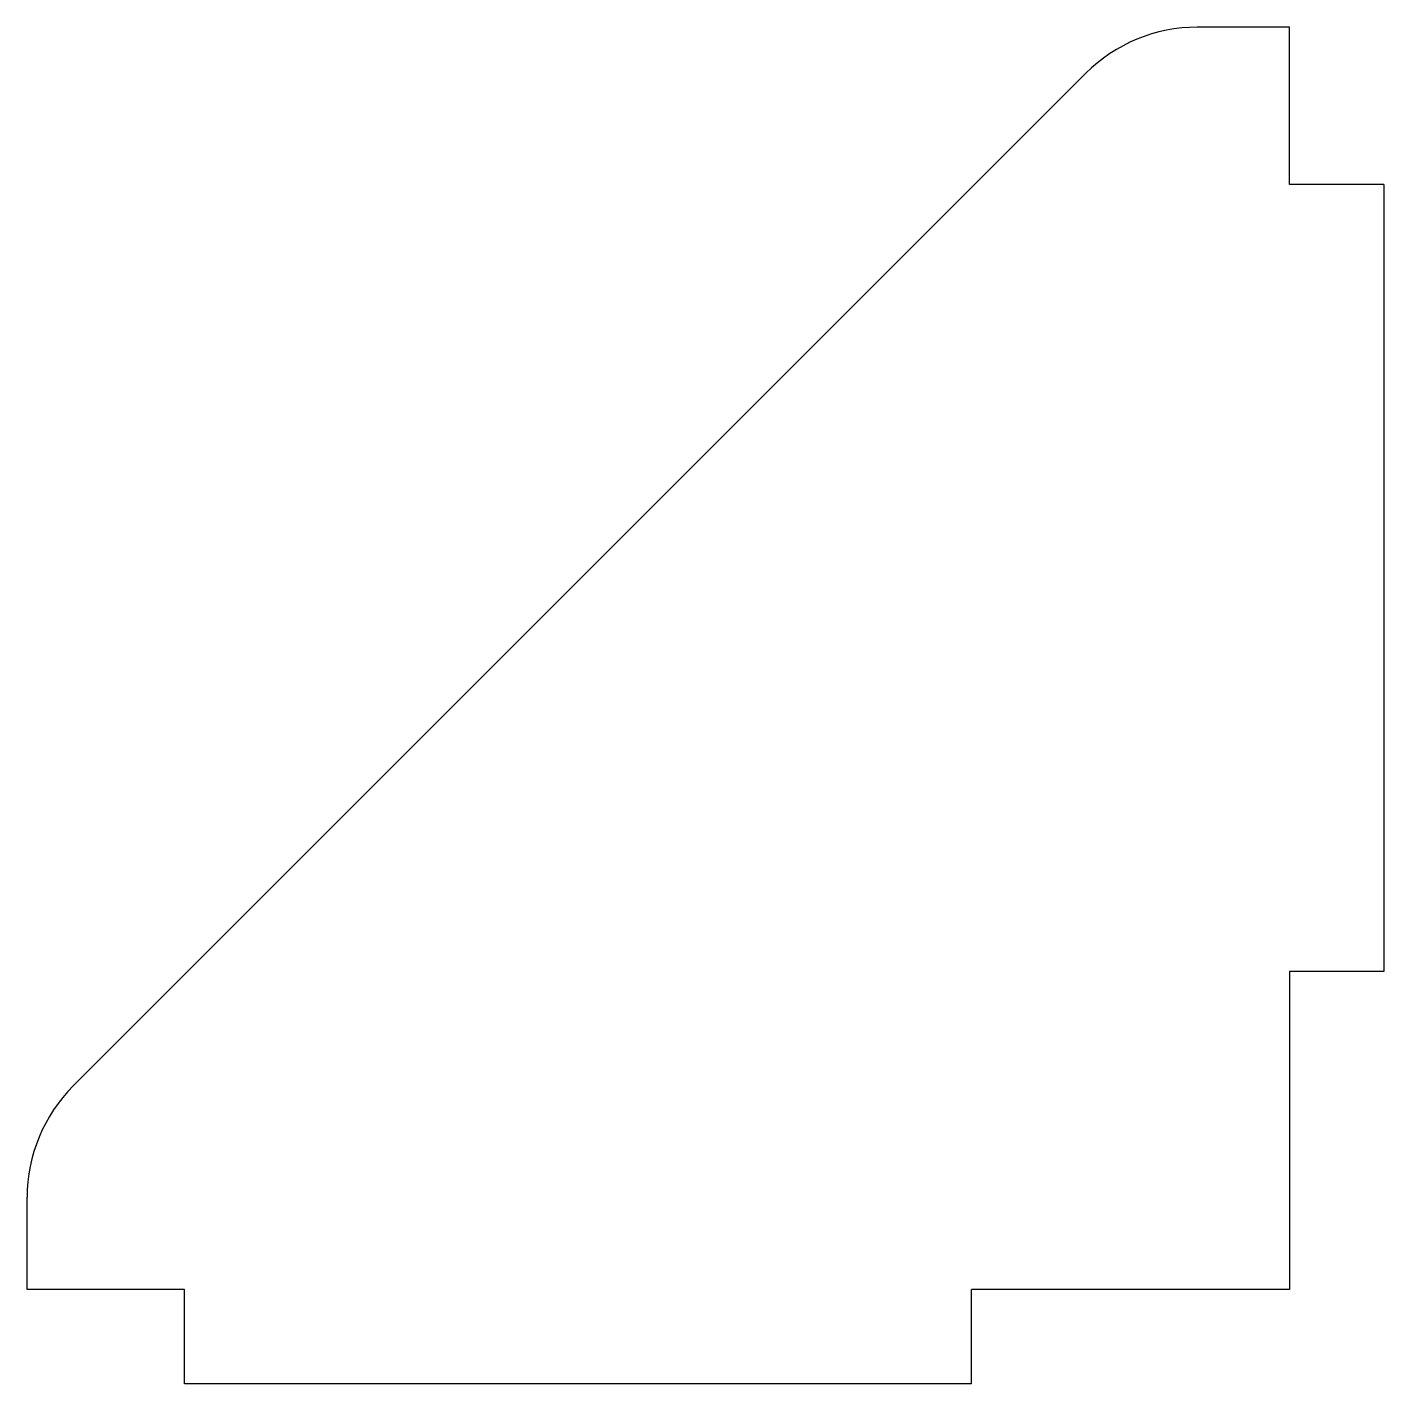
# Model space of a CAD drawing. Header units: millimetres. Extents: x 7 to 50.1, y 6 to 49.1.
import ezdxf

# ---------------------------------------------------------------- set-up
doc = ezdxf.new("R2010")
doc.units = ezdxf.units.MM

msp = doc.modelspace()

# ---------------------------------------------------------------- linework, layer by layer
for p, q in [((47.087, 49.08), (44.158, 49.08)), ((47.087, 44.08), (47.087, 49.08)), ((8.452, 15.445), (40.623, 47.616)), ((50.087, 44.08), (47.087, 44.08)), ((50.087, 44.08), (50.087, 19.08)), ((50.087, 19.08), (47.087, 19.08)), ((47.087, 19.08), (47.087, 8.98)), ((6.987, 8.98), (6.987, 11.909)), ((11.987, 8.98), (6.987, 8.98)), ((11.987, 5.98), (11.987, 8.98)), ((47.087, 8.98), (36.987, 8.98)), ((36.987, 5.98), (36.987, 8.98)), ((36.987, 5.98), (11.987, 5.98))]:
    msp.add_line(p, q)
for centre, start, end in [((44.158, 44.08), 90, 135), ((11.987, 11.909), 135, 180)]:
    msp.add_arc(centre, 5, start, end)

doc.saveas('drawing.dxf')
